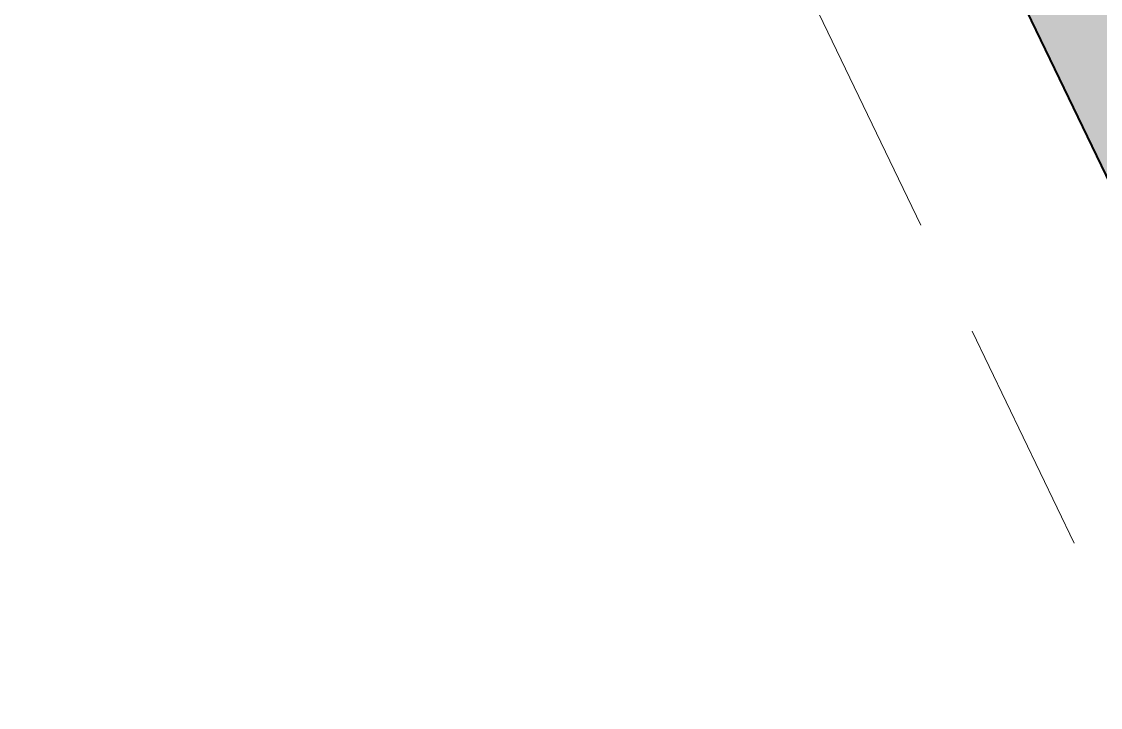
# Model space of a CAD drawing. Header units: metres. Extents: x 15.2 to 39, y -2.1 to 25.8.
# Drawn here: x 22.231 to 23.377, y 21.35 to 22.079 of the extents above; entities that cross this region are included whole.
import ezdxf

# ---------------------------------------------------------------- set-up
doc = ezdxf.new("R2010")
doc.units = ezdxf.units.M
doc.linetypes.add('IMPORT-DASHED2 _4_', pattern=[0.375, 0.25, -0.125])
doc.layers.add('1095_ARQ_BASE_dwg', color=7, linetype='Continuous', lineweight=5, true_color=0x767676)
for name, color, linetype, lineweight in [('A-WALL', 7, 'Continuous', 9), ('KIRYA - PAREDE', 7, 'Continuous', 40), ('KIRYA - PROJEÇÃO', 7, 'IMPORT-DASHED2 _4_', 5)]:
    doc.layers.add(name, color=color, linetype=linetype, lineweight=lineweight)

# ---------------------------------------------------------------- blocks, each defined once
blk = doc.blocks.new('1095_ARQ_BASE_dwg-3608001-TÉRREO')
at = {"layer": 'KIRYA - PAREDE', "color": 253, "true_color": 0xaaaaaa, "flags": 128}
blk.add_lwpolyline([(26.0677, 22.8423), (26.9049, 23.246), (25.6885, 25.768), (24.2474, 25.073), (22.3108, 24.139), (23.5272, 21.617), (24.6531, 22.16), (24.5879, 22.2951), (23.5971, 21.8173), (22.5111, 24.069), (24.3125, 24.9379), (24.356, 24.8478), (24.4911, 24.913)], dxfattribs=at)
at = {"layer": 'KIRYA - PROJEÇÃO', "color": 253, "true_color": 0xaaaaaa, "flags": 128}
blk.add_lwpolyline([(25.3036, 25.8044), (22.0438, 24.2322), (23.4339, 21.35), (27.1719, 23.1528)], dxfattribs=at)

msp = doc.modelspace()

# ---------------------------------------------------------------- hatches: boundary and pattern name
at = {"layer": 'A-WALL', "true_color": 0x787878}
msp.add_hatch(color=8, dxfattribs=at).paths.add_polyline_path([(23.462, 21.7521), (23.5971, 21.8173), (22.5111, 24.069), (22.376, 24.0039), (23.3992, 21.8824)])

# ---------------------------------------------------------------- linework, layer by layer
at = {"layer": 'A-WALL', "color": 253, "true_color": 0xaaaaaa}
msp.add_line((23.462, 21.7521), (22.376, 24.0039), dxfattribs=at)

# ---------------------------------------------------------------- block references
at = {"layer": '1095_ARQ_BASE_dwg', "color": 253, "true_color": 0xaaaaaa}
msp.add_blockref('1095_ARQ_BASE_dwg-3608001-TÉRREO', (0, 0), dxfattribs=at)

doc.saveas('drawing.dxf')
